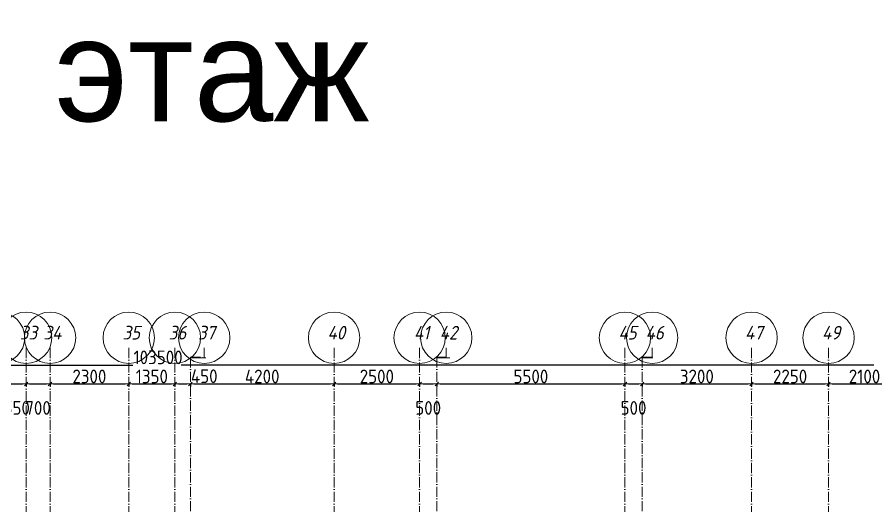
# Model space of a CAD drawing. Header units: millimetres. Extents: x -213536 to 1564669, y -45299 to 942238.
# Drawn here: x 594956 to 619821, y 372555 to 386849 of the extents above; entities that cross this region are included whole.
import ezdxf

# ---------------------------------------------------------------- set-up
doc = ezdxf.new("R2010")
doc.units = ezdxf.units.MM
doc.linetypes.add('50_200_ШТРИХ_1Т_ш5_п1_п1_', pattern=[700, 500, -100, 0, -100])
for name, color, linetype, lineweight in [('A-____-____-DIMS', 7, 'Continuous', 9), ('S-GRID-____-IDEN', 7, 'Continuous', 9), ('S-GRID-____-OTLN', 7, 'Continuous', 9), ('S-GRID-____-OTLN-1', 7, '50_200_ШТРИХ_1Т_ш5_п1_п1_', 9)]:
    doc.layers.add(name, color=color, linetype=linetype, lineweight=lineweight)
doc.styles.add('ISOCPEUR_I_9', font='isocpeui.ttf', dxfattribs={"width": 0.9, "height": 250})
doc.styles.get("Standard").update_dxf_attribs({"font": 'arial.ttf'})
doc.styles.add('СПДС', font='isocpeur.ttf', dxfattribs={"width": 0.9})
doc.dimstyles.new('Размера А3', dxfattribs={"dimtxt": 200, "dimasz": 100, "dimexe": 70, "dimexo": 100, "dimgap": 20, "dimtad": 1, "dimdec": 0, "dimrnd": 10, "dimzin": 0, "dimdsep": 46, "dimtxsty": 'СПДС', "dimblk": 'ARROWHEAD_6', "dimcen": 1, "dimclrd": 256, "dimclre": 256, "dimclrt": 256, "dimazin": 0, "dimtfac": 1, "dimtdec": 0, "dimtmove": 2, "dimatfit": 3, "dimfxl": 1, "dimtolj": 1, "dimtzin": 0, "dimarcsym": 0})

# ---------------------------------------------------------------- blocks, each defined once
blk = doc.blocks.new('Ось сетки - Круг_Ø6_00__ISO-2_5_0_9K_-25732049-АР1_План отверстий 3 этажа в осях 1-64_Ю-ЯЯ')
at = {"layer": 'S-GRID-____-IDEN'}
blk.add_circle((0, 0), 3, dxfattribs=at)
blk = doc.blocks.new('ARROWHEAD_6')
at = {"color": 0, "linetype": 'Continuous'}
for p, q in [((0, 0), (-1, 0)), ((-0.5, -0.5), (0.5, 0.5))]:
    blk.add_line(p, q, dxfattribs=at)
blk = doc.blocks.new('*D5354')
at = {"layer": 'A-____-____-DIMS', "lineweight": -2, "transparency": 16777216}
for p, q in [((594671, 376128), (594671, 376052)), ((594771, 376122), (595121, 376122)), ((595221, 376128), (595221, 376052))]:
    blk.add_line(p, q, dxfattribs=at)
at = {"layer": 'Defpoints', "color": 0, "lineweight": 50, "transparency": 16777216}
for p in [(594671, 376228), (595221, 376228), (595221, 376122)]:
    blk.add_point(p, dxfattribs=at)
at = {"layer": 'A-____-____-DIMS', "lineweight": -2, "transparency": 16777216, "xscale": 100, "yscale": 100, "zscale": 100, "rotation": 180}
blk.add_blockref('ARROWHEAD_6', (594671, 376122), dxfattribs=at)
at = {"layer": 'A-____-____-DIMS', "lineweight": -2, "transparency": 16777216, "xscale": 100, "yscale": 100, "zscale": 100}
blk.add_blockref('ARROWHEAD_6', (595221, 376122), dxfattribs=at)
at = {"layer": 'A-____-____-DIMS', "transparency": 16777216, "insert": (594946, 375422), "char_height": 400, "attachment_point": 5, "style": 'СПДС'}
blk.add_mtext('\\A1;550', dxfattribs=at)
blk = doc.blocks.new('*D5355')
at = {"layer": 'A-____-____-DIMS', "lineweight": -2, "transparency": 16777216}
for p, q in [((595221, 376128), (595221, 376052)), ((595321, 376122), (595821, 376122)), ((595921, 376128), (595921, 376052))]:
    blk.add_line(p, q, dxfattribs=at)
at = {"layer": 'Defpoints', "color": 0, "lineweight": 50, "transparency": 16777216}
for p in [(595221, 376228), (595921, 376228), (595921, 376122)]:
    blk.add_point(p, dxfattribs=at)
at = {"layer": 'A-____-____-DIMS', "lineweight": -2, "transparency": 16777216, "xscale": 100, "yscale": 100, "zscale": 100, "rotation": 180}
blk.add_blockref('ARROWHEAD_6', (595221, 376122), dxfattribs=at)
at = {"layer": 'A-____-____-DIMS', "lineweight": -2, "transparency": 16777216, "xscale": 100, "yscale": 100, "zscale": 100}
blk.add_blockref('ARROWHEAD_6', (595921, 376122), dxfattribs=at)
at = {"layer": 'A-____-____-DIMS', "transparency": 16777216, "insert": (595571, 375422), "char_height": 400, "attachment_point": 5, "style": 'СПДС'}
blk.add_mtext('\\A1;700', dxfattribs=at)
blk = doc.blocks.new('*D5356')
at = {"layer": 'A-____-____-DIMS', "lineweight": -2, "transparency": 16777216}
for p, q in [((595921, 376128), (595921, 376052)), ((596021, 376122), (598121, 376122)), ((598221, 376128), (598221, 376052))]:
    blk.add_line(p, q, dxfattribs=at)
at = {"layer": 'Defpoints', "color": 0, "lineweight": 50, "transparency": 16777216}
for p in [(595921, 376228), (598221, 376228), (598221, 376122)]:
    blk.add_point(p, dxfattribs=at)
at = {"layer": 'A-____-____-DIMS', "lineweight": -2, "transparency": 16777216, "xscale": 100, "yscale": 100, "zscale": 100, "rotation": 180}
blk.add_blockref('ARROWHEAD_6', (595921, 376122), dxfattribs=at)
at = {"layer": 'A-____-____-DIMS', "lineweight": -2, "transparency": 16777216, "xscale": 100, "yscale": 100, "zscale": 100}
blk.add_blockref('ARROWHEAD_6', (598221, 376122), dxfattribs=at)
at = {"layer": 'A-____-____-DIMS', "transparency": 16777216, "insert": (597071, 376342), "char_height": 400, "attachment_point": 5, "style": 'СПДС'}
blk.add_mtext('\\A1;2300', dxfattribs=at)
blk = doc.blocks.new('*D5357')
at = {"layer": 'A-____-____-DIMS', "lineweight": -2, "transparency": 16777216}
for p, q in [((598221, 376128), (598221, 376052)), ((598321, 376122), (599471, 376122)), ((599571, 376128), (599571, 376052))]:
    blk.add_line(p, q, dxfattribs=at)
at = {"layer": 'Defpoints', "color": 0, "lineweight": 50, "transparency": 16777216}
for p in [(598221, 376228), (599571, 376228), (599571, 376122)]:
    blk.add_point(p, dxfattribs=at)
at = {"layer": 'A-____-____-DIMS', "lineweight": -2, "transparency": 16777216, "xscale": 100, "yscale": 100, "zscale": 100, "rotation": 180}
blk.add_blockref('ARROWHEAD_6', (598221, 376122), dxfattribs=at)
at = {"layer": 'A-____-____-DIMS', "lineweight": -2, "transparency": 16777216, "xscale": 100, "yscale": 100, "zscale": 100}
blk.add_blockref('ARROWHEAD_6', (599571, 376122), dxfattribs=at)
at = {"layer": 'A-____-____-DIMS', "transparency": 16777216, "insert": (598896, 376342), "char_height": 400, "attachment_point": 5, "style": 'СПДС'}
blk.add_mtext('\\A1;1350', dxfattribs=at)
blk = doc.blocks.new('*D5358')
at = {"layer": 'A-____-____-DIMS', "lineweight": -2, "transparency": 16777216}
for p, q in [((599571, 376128), (599571, 376052)), ((599671, 376122), (599921, 376122)), ((600021, 376128), (600021, 376052))]:
    blk.add_line(p, q, dxfattribs=at)
at = {"layer": 'Defpoints', "color": 0, "lineweight": 50, "transparency": 16777216}
for p in [(599571, 376228), (600021, 376228), (600021, 376122)]:
    blk.add_point(p, dxfattribs=at)
at = {"layer": 'A-____-____-DIMS', "lineweight": -2, "transparency": 16777216, "xscale": 100, "yscale": 100, "zscale": 100, "rotation": 180}
blk.add_blockref('ARROWHEAD_6', (599571, 376122), dxfattribs=at)
at = {"layer": 'A-____-____-DIMS', "lineweight": -2, "transparency": 16777216, "xscale": 100, "yscale": 100, "zscale": 100}
blk.add_blockref('ARROWHEAD_6', (600021, 376122), dxfattribs=at)
at = {"layer": 'A-____-____-DIMS', "transparency": 16777216, "insert": (600038, 376548), "char_height": 400, "attachment_point": 1, "line_spacing_factor": 1.149209, "style": 'СПДС'}
blk.add_mtext('\\A1;450', dxfattribs=at)
blk = doc.blocks.new('*D5359')
at = {"layer": 'A-____-____-DIMS', "lineweight": -2, "transparency": 16777216}
for p, q in [((600021, 376128), (600021, 376052)), ((600121, 376122), (604121, 376122)), ((604221, 376128), (604221, 376052))]:
    blk.add_line(p, q, dxfattribs=at)
at = {"layer": 'Defpoints', "color": 0, "lineweight": 50, "transparency": 16777216}
for p in [(600021, 376228), (604221, 376228), (604221, 376122)]:
    blk.add_point(p, dxfattribs=at)
at = {"layer": 'A-____-____-DIMS', "lineweight": -2, "transparency": 16777216, "xscale": 100, "yscale": 100, "zscale": 100, "rotation": 180}
blk.add_blockref('ARROWHEAD_6', (600021, 376122), dxfattribs=at)
at = {"layer": 'A-____-____-DIMS', "lineweight": -2, "transparency": 16777216, "xscale": 100, "yscale": 100, "zscale": 100}
blk.add_blockref('ARROWHEAD_6', (604221, 376122), dxfattribs=at)
at = {"layer": 'A-____-____-DIMS', "transparency": 16777216, "insert": (602121, 376342), "char_height": 400, "attachment_point": 5, "style": 'СПДС'}
blk.add_mtext('\\A1;4200', dxfattribs=at)
blk = doc.blocks.new('*D5360')
at = {"layer": 'A-____-____-DIMS', "lineweight": -2, "transparency": 16777216}
for p, q in [((604221, 376128), (604221, 376052)), ((604321, 376122), (606621, 376122)), ((606721, 376128), (606721, 376052))]:
    blk.add_line(p, q, dxfattribs=at)
at = {"layer": 'Defpoints', "color": 0, "lineweight": 50, "transparency": 16777216}
for p in [(604221, 376228), (606721, 376228), (606721, 376122)]:
    blk.add_point(p, dxfattribs=at)
at = {"layer": 'A-____-____-DIMS', "lineweight": -2, "transparency": 16777216, "xscale": 100, "yscale": 100, "zscale": 100, "rotation": 180}
blk.add_blockref('ARROWHEAD_6', (604221, 376122), dxfattribs=at)
at = {"layer": 'A-____-____-DIMS', "lineweight": -2, "transparency": 16777216, "xscale": 100, "yscale": 100, "zscale": 100}
blk.add_blockref('ARROWHEAD_6', (606721, 376122), dxfattribs=at)
at = {"layer": 'A-____-____-DIMS', "transparency": 16777216, "insert": (605471, 376342), "char_height": 400, "attachment_point": 5, "style": 'СПДС'}
blk.add_mtext('\\A1;2500', dxfattribs=at)
blk = doc.blocks.new('*D5361')
at = {"layer": 'A-____-____-DIMS', "lineweight": -2, "transparency": 16777216}
for p, q in [((606721, 376128), (606721, 376052)), ((606821, 376122), (607121, 376122)), ((607221, 376128), (607221, 376052))]:
    blk.add_line(p, q, dxfattribs=at)
at = {"layer": 'Defpoints', "color": 0, "lineweight": 50, "transparency": 16777216}
for p in [(606721, 376228), (607221, 376228), (607221, 376122)]:
    blk.add_point(p, dxfattribs=at)
at = {"layer": 'A-____-____-DIMS', "lineweight": -2, "transparency": 16777216, "xscale": 100, "yscale": 100, "zscale": 100, "rotation": 180}
blk.add_blockref('ARROWHEAD_6', (606721, 376122), dxfattribs=at)
at = {"layer": 'A-____-____-DIMS', "lineweight": -2, "transparency": 16777216, "xscale": 100, "yscale": 100, "zscale": 100}
blk.add_blockref('ARROWHEAD_6', (607221, 376122), dxfattribs=at)
at = {"layer": 'A-____-____-DIMS', "transparency": 16777216, "insert": (606971, 375422), "char_height": 400, "attachment_point": 5, "style": 'СПДС'}
blk.add_mtext('\\A1;500', dxfattribs=at)
blk = doc.blocks.new('*D5362')
at = {"layer": 'A-____-____-DIMS', "lineweight": -2, "transparency": 16777216}
for p, q in [((607221, 376128), (607221, 376052)), ((607321, 376122), (612621, 376122)), ((612721, 376128), (612721, 376052))]:
    blk.add_line(p, q, dxfattribs=at)
at = {"layer": 'Defpoints', "color": 0, "lineweight": 50, "transparency": 16777216}
for p in [(607221, 376228), (612721, 376228), (612721, 376122)]:
    blk.add_point(p, dxfattribs=at)
at = {"layer": 'A-____-____-DIMS', "lineweight": -2, "transparency": 16777216, "xscale": 100, "yscale": 100, "zscale": 100, "rotation": 180}
blk.add_blockref('ARROWHEAD_6', (607221, 376122), dxfattribs=at)
at = {"layer": 'A-____-____-DIMS', "lineweight": -2, "transparency": 16777216, "xscale": 100, "yscale": 100, "zscale": 100}
blk.add_blockref('ARROWHEAD_6', (612721, 376122), dxfattribs=at)
at = {"layer": 'A-____-____-DIMS', "transparency": 16777216, "insert": (609971, 376342), "char_height": 400, "attachment_point": 5, "style": 'СПДС'}
blk.add_mtext('\\A1;5500', dxfattribs=at)
blk = doc.blocks.new('*D5363')
at = {"layer": 'A-____-____-DIMS', "lineweight": -2, "transparency": 16777216}
for p, q in [((612721, 376128), (612721, 376052)), ((612821, 376122), (613121, 376122)), ((613221, 376128), (613221, 376052))]:
    blk.add_line(p, q, dxfattribs=at)
at = {"layer": 'Defpoints', "color": 0, "lineweight": 50, "transparency": 16777216}
for p in [(612721, 376228), (613221, 376228), (613221, 376122)]:
    blk.add_point(p, dxfattribs=at)
at = {"layer": 'A-____-____-DIMS', "lineweight": -2, "transparency": 16777216, "xscale": 100, "yscale": 100, "zscale": 100, "rotation": 180}
blk.add_blockref('ARROWHEAD_6', (612721, 376122), dxfattribs=at)
at = {"layer": 'A-____-____-DIMS', "lineweight": -2, "transparency": 16777216, "xscale": 100, "yscale": 100, "zscale": 100}
blk.add_blockref('ARROWHEAD_6', (613221, 376122), dxfattribs=at)
at = {"layer": 'A-____-____-DIMS', "transparency": 16777216, "insert": (612971, 375422), "char_height": 400, "attachment_point": 5, "style": 'СПДС'}
blk.add_mtext('\\A1;500', dxfattribs=at)
blk = doc.blocks.new('*D5364')
at = {"layer": 'A-____-____-DIMS', "lineweight": -2, "transparency": 16777216}
for p, q in [((613221, 376128), (613221, 376052)), ((613321, 376122), (616321, 376122)), ((616421, 376128), (616421, 376052))]:
    blk.add_line(p, q, dxfattribs=at)
at = {"layer": 'Defpoints', "color": 0, "lineweight": 50, "transparency": 16777216}
for p in [(613221, 376228), (616421, 376228), (616421, 376122)]:
    blk.add_point(p, dxfattribs=at)
at = {"layer": 'A-____-____-DIMS', "lineweight": -2, "transparency": 16777216, "xscale": 100, "yscale": 100, "zscale": 100, "rotation": 180}
blk.add_blockref('ARROWHEAD_6', (613221, 376122), dxfattribs=at)
at = {"layer": 'A-____-____-DIMS', "lineweight": -2, "transparency": 16777216, "xscale": 100, "yscale": 100, "zscale": 100}
blk.add_blockref('ARROWHEAD_6', (616421, 376122), dxfattribs=at)
at = {"layer": 'A-____-____-DIMS', "transparency": 16777216, "insert": (614821, 376342), "char_height": 400, "attachment_point": 5, "style": 'СПДС'}
blk.add_mtext('\\A1;3200', dxfattribs=at)
blk = doc.blocks.new('*D5365')
at = {"layer": 'A-____-____-DIMS', "lineweight": -2, "transparency": 16777216}
for p, q in [((616421, 376128), (616421, 376052)), ((616521, 376122), (618571, 376122)), ((618671, 376128), (618671, 376052))]:
    blk.add_line(p, q, dxfattribs=at)
at = {"layer": 'Defpoints', "color": 0, "lineweight": 50, "transparency": 16777216}
for p in [(616421, 376228), (618671, 376228), (618671, 376122)]:
    blk.add_point(p, dxfattribs=at)
at = {"layer": 'A-____-____-DIMS', "lineweight": -2, "transparency": 16777216, "xscale": 100, "yscale": 100, "zscale": 100, "rotation": 180}
blk.add_blockref('ARROWHEAD_6', (616421, 376122), dxfattribs=at)
at = {"layer": 'A-____-____-DIMS', "lineweight": -2, "transparency": 16777216, "xscale": 100, "yscale": 100, "zscale": 100}
blk.add_blockref('ARROWHEAD_6', (618671, 376122), dxfattribs=at)
at = {"layer": 'A-____-____-DIMS', "transparency": 16777216, "insert": (617546, 376342), "char_height": 400, "attachment_point": 5, "style": 'СПДС'}
blk.add_mtext('\\A1;2250', dxfattribs=at)
blk = doc.blocks.new('*D5366')
at = {"layer": 'A-____-____-DIMS', "lineweight": -2, "transparency": 16777216}
for p, q in [((618671, 376128), (618671, 376052)), ((618771, 376122), (620671, 376122)), ((620771, 376128), (620771, 376052))]:
    blk.add_line(p, q, dxfattribs=at)
at = {"layer": 'Defpoints', "color": 0, "lineweight": 50, "transparency": 16777216}
for p in [(618671, 376228), (620771, 376228), (620771, 376122)]:
    blk.add_point(p, dxfattribs=at)
at = {"layer": 'A-____-____-DIMS', "lineweight": -2, "transparency": 16777216, "xscale": 100, "yscale": 100, "zscale": 100, "rotation": 180}
blk.add_blockref('ARROWHEAD_6', (618671, 376122), dxfattribs=at)
at = {"layer": 'A-____-____-DIMS', "lineweight": -2, "transparency": 16777216, "xscale": 100, "yscale": 100, "zscale": 100}
blk.add_blockref('ARROWHEAD_6', (620771, 376122), dxfattribs=at)
at = {"layer": 'A-____-____-DIMS', "transparency": 16777216, "insert": (619721, 376342), "char_height": 400, "attachment_point": 5, "style": 'СПДС'}
blk.add_mtext('\\A1;2100', dxfattribs=at)
blk = doc.blocks.new('*D5375')
at = {"layer": 'A-____-____-DIMS', "lineweight": -2, "transparency": 16777216}
for p, q in [((547371, 376680), (547371, 376604)), ((547471, 376674), (598340, 376674)), ((650771, 376674), (599748, 376674)), ((650871, 376680), (650871, 376604))]:
    blk.add_line(p, q, dxfattribs=at)
at = {"layer": 'Defpoints', "color": 0, "lineweight": 50, "transparency": 16777216}
for p in [(547371, 376780), (650871, 376780), (650871, 376674)]:
    blk.add_point(p, dxfattribs=at)
at = {"layer": 'A-____-____-DIMS', "lineweight": -2, "transparency": 16777216, "xscale": 100, "yscale": 100, "zscale": 100, "rotation": 180}
blk.add_blockref('ARROWHEAD_6', (547371, 376674), dxfattribs=at)
at = {"layer": 'A-____-____-DIMS', "lineweight": -2, "transparency": 16777216, "xscale": 100, "yscale": 100, "zscale": 100}
blk.add_blockref('ARROWHEAD_6', (650871, 376674), dxfattribs=at)
at = {"layer": 'A-____-____-DIMS', "transparency": 16777216, "insert": (598360, 377100), "char_height": 400, "attachment_point": 1, "line_spacing_factor": 1.149209, "style": 'СПДС'}
blk.add_mtext('\\A1;103500', dxfattribs=at)

msp = doc.modelspace()

# ---------------------------------------------------------------- linework, layer by layer
at = {"layer": 'S-GRID-____-OTLN'}
for p, q in [((600021.5, 376885.7), (600475.1, 376885.7)), ((607221.5, 376885.7), (607604.6, 376885.7)), ((613221.5, 376885.7), (613530.9, 376885.7))]:
    msp.add_line(p, q, dxfattribs=at)
at = {"layer": 'S-GRID-____-OTLN-1', "color": 251, "ltscale": 0.6, "true_color": 0x636466}
for p, q in [((595221.5, 377174), (595221.5, 339172.7)), ((595921.5, 377174), (595921.5, 363528.4)), ((598221.5, 377174), (598221.5, 339172.7)), ((599571.5, 377174), (599571.5, 352956.6)), ((600426.2, 376900.6), (600426.2, 377174)), ((604221.5, 377174), (604221.5, 339172.7)), ((606721.5, 377174), (606721.5, 339172.7)), ((607500.2, 376900.6), (607500.2, 377174)), ((612721.5, 377174), (612721.5, 339172.7)), ((613516, 376900.6), (613516, 377174)), ((616421.5, 377174), (616421.5, 339172.7)), ((618671.5, 377174), (618671.5, 339172.7)), ((600021.5, 376900.6), (600021.5, 352956.6)), ((600021.5, 376900.6), (600426.2, 376900.6)), ((607221.5, 376900.6), (607221.5, 339320.6)), ((607221.5, 376900.6), (607500.2, 376900.6)), ((613221.5, 376900.6), (613221.5, 339315.7)), ((613221.5, 376900.6), (613516, 376900.6))]:
    msp.add_line(p, q, dxfattribs=at)

# ---------------------------------------------------------------- block references
at = {"layer": 'S-GRID-____-IDEN', "xscale": 250, "yscale": 250, "zscale": 99.99999999999993, "rotation": 180}
for p in [(594431.1, 377474), (595221.5, 377474), (595921.5, 377474), (598221.5, 377474), (599571.5, 377474), (600426.2, 377474), (604221.5, 377474), (606721.5, 377474), (607500.2, 377474), (612721.5, 377474), (613516, 377474), (616421.5, 377474), (618671.5, 377474)]:
    msp.add_blockref('Ось сетки - Круг_Ø6_00__ISO-2_5_0_9K_-25732049-АР1_План отверстий 3 этажа в осях 1-64_Ю-ЯЯ', p, dxfattribs=at)

# ---------------------------------------------------------------- texts
at = {"color": 1, "lineweight": 30, "insert": (592566, 386803.8), "char_height": 3000, "attachment_point": 1}
msp.add_mtext_dynamic_manual_height_columns('3 этаж', width=55251, gutter_width=1, heights=[0], dxfattribs=at)
at = {"layer": 'S-GRID-____-IDEN', "char_height": 400, "attachment_point": 1, "style": 'ISOCPEUR_I_9'}
for s, insert, width in [('33', (595037.2, 377821), 404.05), ('34', (595728.2, 377821), 425.696), ('35', (598037.2, 377821), 404.05), ('36', (599387.2, 377821), 404.05), ('37', (600242, 377821), 404.05), ('40', (604028.2, 377821), 425.696), ('41', (606552.1, 377821), 367.975), ('42', (607306.9, 377821), 425.696), ('45', (612528.2, 377821), 425.696), ('46', (613322.7, 377821), 425.696), ('47', (616228.2, 377821), 425.696), ('49', (618478.2, 377821), 425.696)]:
    msp.add_mtext(s, dxfattribs=dict(at, insert=insert, width=width))

# ---------------------------------------------------------------- dimensions: what is measured, and where the dimension line sits
at = {"layer": 'A-____-____-DIMS'}
for base, p1, p2, picture, middle in [((650871.5, 376673.8), (547371.5, 376779.8), (650871.5, 376779.8), '*D5375', (599044.3, 376833.7)), ((600021.5, 376121.6), (599571.5, 376227.6), (600021.5, 376227.6), '*D5358', (600397.5, 376281.5))]:
    dim = msp.add_linear_dim(base=base, p1=p1, p2=p2, dimstyle='Размера А3', override={"dimtxt": 400}, dxfattribs=at)
    dim.commit()
    dim.dimension.update_dxf_attribs({"geometry": picture, "text_midpoint": middle, "dimtype": 160})
for base, p1, p2, picture, middle in [((598221.5, 376121.6), (595921.5, 376227.6), (598221.5, 376227.6), '*D5356', (597071.5, 376341.6)), ((599571.5, 376121.6), (598221.5, 376227.6), (599571.5, 376227.6), '*D5357', (598896.5, 376341.6)), ((604221.5, 376121.6), (600021.5, 376227.6), (604221.5, 376227.6), '*D5359', (602121.5, 376341.6)), ((606721.5, 376121.6), (604221.5, 376227.6), (606721.5, 376227.6), '*D5360', (605471.5, 376341.6)), ((612721.5, 376121.6), (607221.5, 376227.6), (612721.5, 376227.6), '*D5362', (609971.5, 376341.6)), ((616421.5, 376121.6), (613221.5, 376227.6), (616421.5, 376227.6), '*D5364', (614821.5, 376341.6)), ((618671.5, 376121.6), (616421.5, 376227.6), (618671.5, 376227.6), '*D5365', (617546.5, 376341.6)), ((620771.5, 376121.6), (618671.5, 376227.6), (620771.5, 376227.6), '*D5366', (619721.5, 376341.6)), ((595221.5, 376121.6), (594671.5, 376227.6), (595221.5, 376227.6), '*D5354', (594946.5, 375421.6)), ((595921.5, 376121.6), (595221.5, 376227.6), (595921.5, 376227.6), '*D5355', (595571.5, 375421.6)), ((607221.5, 376121.6), (606721.5, 376227.6), (607221.5, 376227.6), '*D5361', (606971.5, 375421.6)), ((613221.5, 376121.6), (612721.5, 376227.6), (613221.5, 376227.6), '*D5363', (612971.5, 375421.6))]:
    dim = msp.add_linear_dim(base=base, p1=p1, p2=p2, dimstyle='Размера А3', override={"dimtxt": 400}, dxfattribs=at)
    dim.commit()
    dim.dimension.update_dxf_attribs({"geometry": picture, "text_midpoint": middle})

doc.saveas('drawing.dxf')
